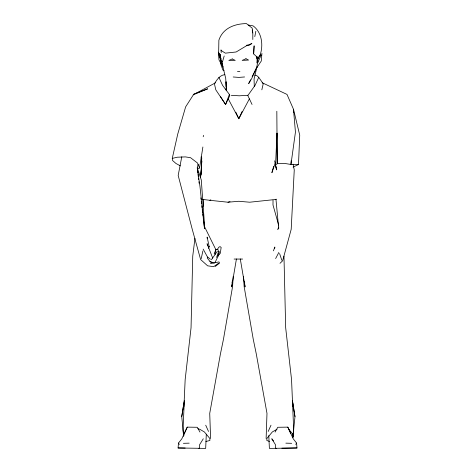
<?xml version="1.0" encoding="UTF-8"?>
<svg xmlns="http://www.w3.org/2000/svg" width="472" height="472" viewBox="0 0 472 472"><rect width="100%" height="100%" fill="white"/><g stroke="black" fill="none" stroke-linecap="round" stroke-linejoin="round"><path stroke-width="0.71" d="M183.838 435.845L183.844 434.382M183.938 406.504L185.16 379.635L191.042 327.81L192.741 256.16L194.948 238.407M203.674 199.225L203.627 204.4L203.084 206.465M206.305 434.151L205.68 448.4L178.08 447.975L178.475 443.078L181.814 438.836L187.254 427.13L197.302 427.284L199.98 432.075M218.678 52.162L218.878 40.209C222.808 28.155 234.726 23.706 246.467 23.6L252.166 28.131L252.809 32.839L252.809 39.53M246.88 45.542L246.885 45.111L249.027 45.33L251.895 43.518L246.88 45.542L236.147 51.985L225.339 53.153L221.344 50.604L220.967 49.884L221.232 52.581M183.401 433.031L181.738 416.623L184.316 400.657L183.024 430.016L183.59 435.951M266.125 438.447L266.987 413.383L256.302 354.029L253.252 339.268L244.142 286.598L243.517 276.415M201.768 157.855L200.919 175.13L201.792 161.123L201.149 156.798M261.93 53.324L261.276 61.024L256.626 67.962L257.859 61.118M293.071 167.076L298.499 164.557L299.732 135.169L293.495 109.28L286.994 94.418L262.184 82.736M276.433 135.163L276.999 133.163L275.489 166.557L276.686 169.82L276.356 166.923M291.13 160.787L290.958 164.462L298.499 164.557M293.36 112.224L293.495 109.28L295.442 132.107L290.958 164.462L285.047 163.495L277.217 163.566L276.527 164.763M201.296 170.339L200.553 177.431M201.373 168.923L201.792 161.123M253.641 53.885L254.107 45.926L253.641 53.885L256.833 56.852L257.151 59.537L256.856 62.947L257.865 62.298M233.197 276.415L232.572 286.598L223.462 339.268L220.412 354.029L209.727 413.383L210.589 438.447M215.102 254.438L215.444 249.824L217.061 249.482M231.864 284.704L231.669 286.911L236.431 258.939M231.994 283.241L232.124 281.772M257.529 62.64L257.995 57.625L257.028 56.746M293.171 434.458L292.882 437.314L292.87 433.644M293.313 433.031L294.976 416.623L292.41 400.657L294.976 416.623M224.194 55.997L222.548 61.543M274.68 248.254L274.869 246.98L273.418 250.844M197.461 168.699L199.562 168.02L202.889 146.993M181.738 416.623L183.95 402.84M181.791 156.769L178.174 175.425L192.287 229.439L200.624 259.523L207.615 265.825L213.692 266.674L218.436 263.323M254.792 36.621L255.836 31.264M201.225 258.627L202.871 250.974M180.363 165.867L175.95 163.471L172.569 160.498L172.268 158.385L177.743 134.083L185.643 106.861L193.839 94.087L207.68 88.825L193.213 94.813L215.486 82.806M261.836 89.822L263.223 83.78L258.745 77.331L256.78 75.62L254.756 75.078M198.11 164.303L197.255 167.837L197.868 172.958M203.214 136.744L203.556 135.334M273.648 166.386L271.89 172.711L275.447 162.427M208.6 248.349L209.143 246.502L207.143 237.103L207.22 238.549M259.907 55.625C263.571 45.796 262.125 32.397 253.08 25.86L248.237 25.04M256.626 67.962L256.921 67.059L252.154 76.617M216.571 257.488L218.412 251.93M207.574 257.146L207.255 258.048L210.441 262.043L214.353 263.075M218.89 77.331L222.56 85.332L229.386 94.453L225.587 104.471L215.798 89.822L214.412 83.78C216.878 79.786 219.71 75.166 224.82 74.635M220.182 55.242L220.318 54.899L220.619 56.262M214.158 253.883L215.545 250.608M258.219 58.386L259.588 55.265L259.989 55.761M268.196 431.461L270.999 425.201M242.071 111.528L238.82 118.755L228.259 98.896M257.8 62.522L261.281 54.899M258.745 77.331L255.075 85.332L247.818 95.568L252.048 104.471M184.298 433.556L187.254 427.13M277.63 229.575L278.846 227.026M215.09 262.391L218.89 254.644L218.666 253.222M250.567 79.797L248.661 83.621L251.594 78.771L256.921 67.059L254.06 79.025L254.278 86.311M275.63 258.55L278.822 252.473M249.375 98.896L238.82 118.755L235.858 112.188M275.082 432.075L277.766 427.284L287.814 427.13L293.254 438.836L296.593 443.078L296.982 447.975L269.388 448.4L268.786 435.585M257.948 59.012L260.638 54.28M203.285 438.777L199.609 444.712L199.556 448.311L198.806 448.294M295.714 444.423L296.593 443.078M211.415 259.759L217.155 251.476M216.843 249.983L219.002 247.074L220.088 246.649L221.156 247.411L220.282 253.322L218.583 255.016M208.382 247.505L209.143 246.502L208.335 247.54M218.312 255.352L217.734 256.066L219.557 251.818L217.964 251.482M184.8 433.031L183.39 434.7L183.614 436.01M280.002 263.317L282.645 260.792L291.189 229.333L294.257 169.926L293.112 164.179M215.244 266.456L219.574 263.087L218.973 261.913L210.406 263.6M277.017 429.249L272.356 431.933L266.857 438.494L266.833 440.5L269.441 441.438M201.916 199.314L209.845 200.299L210.86 199.798M209.845 200.299L227.964 202.211L230.041 201.674M172.268 158.385L177.295 157.211L185.402 156.905L190.535 157.695L197.556 163.064L199.562 168.02M276.445 199.225L273.04 199.792L272.993 204.948L278.657 225.109M272.633 199.792L249.676 202.211L238.82 201.273L227.964 202.211M244.59 76.965L238.797 77.408L233.192 76.983M247.853 95.273L239.357 95.804L231.339 95.332M205.88 441.491L209.887 440.5L209.857 438.494L204.364 431.933L199.703 429.249L197.815 428.747M183.413 443.32L189.201 443.149M276.262 448.294L275.512 448.311L275.453 444.712L271.778 438.777L273.548 440.942M281.867 448.205L296.982 447.975M234.088 259.057L242.626 259.057M178.08 447.975L185.183 448.064M237.469 71.608L239.9 71.667M285.861 443.149L291.655 443.32M209.946 261.577L211.91 262.137M224.023 70.641L222.831 69.939L220.819 64.245L220.318 61.401M210.376 259.246L207.35 256.78L203.155 249.104M288.616 429.125L293.324 434.7L292.882 437.314L293.69 430.016L291.554 379.635L285.678 327.81L283.973 256.16M178.475 443.078L179.354 444.423M220.406 96.512L225.587 104.471L229.817 95.568L229.386 94.453M219.38 53.118L220.583 55.548M215.893 249.735L204.671 226.991L201.29 179.968L197.255 167.837L199.939 186.163L204.518 228.56L203.202 217.586M287.814 427.13L288.598 428.841M288.864 429.414L290.77 433.556M221.079 59.024L218.678 53.708L222.902 66.994L218.973 59.838L218.347 52.109L222.902 66.994L222.194 61.49M205.715 425.201L208.518 431.461M212.683 258.06L207.108 243.705L207.556 245.859M279.577 253.529L281.825 260.284M222.825 66.452L225.71 78.328L226.442 89.945L226.07 81.75L226.07 86.624M274.61 160.81L276.686 169.82M240.283 258.939L245.051 286.911L244.85 284.704M218.105 249.67L218.442 251.8M220.318 54.899L221.185 61.218M198.045 174.422L198.305 176.617M198.482 178.08L198.653 179.543M198.918 181.738L199.09 183.201M200.842 197.833L201.019 199.296M201.278 201.491L201.544 203.686M201.804 205.88L202.069 208.075M202.24 209.538L202.594 212.465M202.765 213.928L203.031 216.123M183.543 434.458L183.691 435.886M275.972 199.302L278.745 229.02M244.59 281.772L244.72 283.241M252.29 29.99L252.449 32.928M276.828 111.256L277.217 163.566L276.999 133.163M292.764 402.84L292.776 406.504M256.833 56.852L256.833 58.876M226.07 88.016L226.07 90.105M245.965 58.74L242.148 60.41L248.585 60.068L245.965 58.74M232.242 58.953L228.832 60.434L235.245 60.392L232.242 58.953"/></g></svg>
